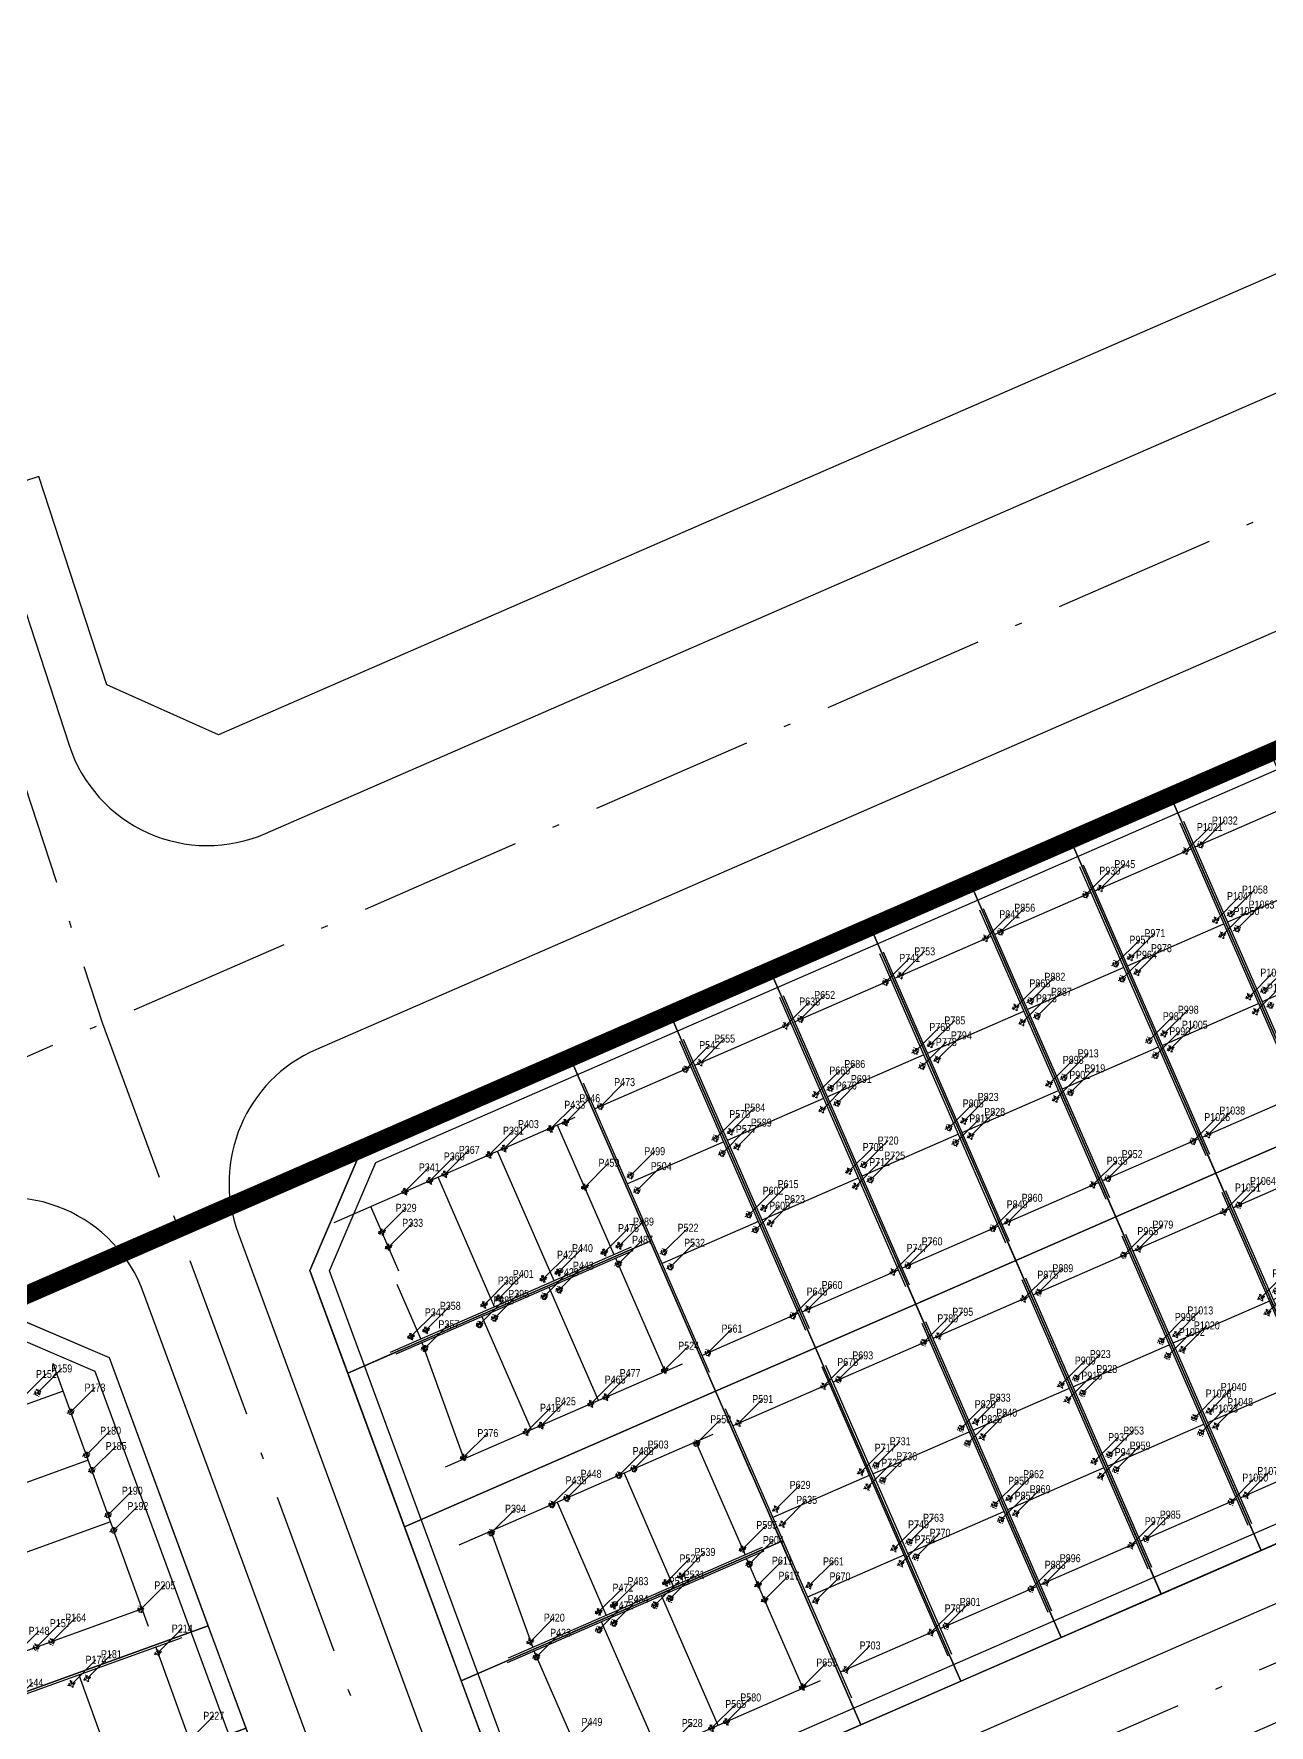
# Model space of a CAD drawing. Header units: millimetres. Extents: x 0 to 571985, y 0 to 2066666.
# Drawn here: x 568657.5 to 568725.4, y 2066431.4 to 2066524.4 of the extents above; entities that cross this region are included whole.
import ezdxf
from ezdxf.enums import TextEntityAlignment as Align
from ezdxf.xclip import XClip

# ---------------------------------------------------------------- set-up
doc = ezdxf.new("R2010")
doc.units = ezdxf.units.MM
for name, pattern in [('ACAD_ISO10W100', [18.5, 12, -3, 0.5, -3]), ('CENTER', [3, 1.5, -0.5, 0.5, -0.5]), ('CENTER2', [1.125, 0.75, -0.125, 0.125, -0.125]), ('HIDDEN', [0.75, 0.5, -0.25]), ('Xref Grid (A1)$0$CENTER2', [1.125, 0.75, -0.125, 0.125, -0.125])]:
    doc.linetypes.add(name, pattern=pattern)
for name, color, linetype in [('01.AXIS', 160, 'CENTER2'), ('13.BEAM', 8, 'Continuous'), ('CDC.01.AXIS', 160, 'CENTER2'), ('ChiaLo', 128, 'CENTER'), ('datOlienke', 42, 'Continuous'), ('LogDg', 7, 'Continuous'), ('LoLK', 6, 'Continuous'), ('RANHGIOI', 2, 'HIDDEN'), ('TimDg', 222, 'Continuous'), ('ViaHeS', 32, 'Continuous'), ('Xref Grid (A1)$0$01.AXIS', 160, 'Xref Grid (A1)$0$CENTER2')]:
    doc.layers.add(name, color=color, linetype=linetype)
for name, color, linetype, lineweight in [('A-KY HIEU', 34, 'Continuous', 20), ('A-NET THAY', 125, 'Continuous', 18), ('A-TUONG', 255, 'Continuous', 35), ('boDnv', 54, 'Continuous', 25), ('E- RANH GIOI', 1, 'CENTER', 13), ('kata_text', 254, 'Continuous', 30)]:
    doc.layers.add(name, color=color, linetype=linetype, lineweight=lineweight)
doc.styles.add('kata_dim', font='vnrms.shx', dxfattribs={"width": 0.66, "oblique": 7})
doc.styles.add('kata_text', font='arial.ttf', dxfattribs={"width": 0.8})
doc.styles.add('rms', font='romans.shx', dxfattribs={"width": 0.7, "bigfont": 'vns.shx'})
doc.linetypes.add('ADL', pattern='A,0.125,-0.15,["++",rms,S=0.5,R=0,X=0,Y=-0.2245],-1.35,1.125', length=2.75)
doc.dimstyles.new('kata_dim_iso', dxfattribs={"dimtxt": 2.5, "dimasz": 1.5, "dimexe": 1.5, "dimexo": 2.5, "dimtad": 1, "dimdec": 0, "dimzin": 0, "dimdsep": 46, "dimtxsty": 'kata_dim', "dimblk": 'kata_block_ArchTick', "dimcen": 0.09, "dimdle": 1.2, "dimclrd": 8, "dimclre": 8, "dimclrt": 3, "dimadec": 0, "dimazin": 0, "dimtfac": 1, "dimtdec": 0, "dimtix": 1, "dimtofl": 0, "dimtmove": 0, "dimatfit": 3, "dimfxl": 3.75, "dimfxlon": 1, "dimtolj": 1, "dimtzin": 0, "dimarcsym": 0})

# ---------------------------------------------------------------- blocks, each defined once
blk = doc.blocks.new('NEN')
at = {"layer": 'boDnv', "color": 10, "linetype": 'ADL', "ltscale": 0.25}
for points in [[(116.663, 150.753), (122.733, 148.551), (135.807, 122.411), (133.753, 116.749), (-8.129, 54.905), (-13.649, 57.26), (-23.763, 84.693), (-21.221, 90.652)], [(156.672, 80.693), (146.026, 101.979), (139.956, 104.181), (-3.204, 41.78), (-5.746, 35.822), (2.49, 13.482), (8.01, 11.127), (154.618, 75.032)]]:
    blk.add_lwpolyline(points, close=True, dxfattribs=at)
blk.add_lwpolyline([(-56.445, 75.304, -0.001833), (-68.512, 70.181), (-71.102, 64.281), (-45.209, -7.309), (-39.721, -9.671), (-12.936, 1.999), (-10.394, 7.957), (-36.646, 79.167), (-42.166, 81.522), (-54.75, 76.037, -0.001474)], format="xyb", close=True, dxfattribs=at)
at = {"layer": 'ChiaLo', "ltscale": 5}
for points in [[(130.171, 135.915), (-19.638, 70.615)], [(38.46, 74.122), (22.477, 110.79)], [(32.959, 71.724), (16.976, 108.392)], [(27.459, 69.327), (11.476, 105.995)], [(21.959, 66.929), (5.976, 103.597)], [(16.459, 64.532), (0.476, 101.2)], [(10.959, 62.134), (-5.024, 98.802)], [(5.458, 59.737), (-10.525, 96.405)], [(152.12, 92.029), (-2.661, 24.563)], [(-6.129, 86.321), (-22.757, 79.074)], [(-55.952, 76.605), (-25.954, -4.764)], [(1.063, 69.821), (-16.52, 62.156)], [(-30.423, 65.176), (-67.611, 51.725)]]:
    blk.add_lwpolyline(points, dxfattribs=at)
at = {"layer": 'datOlienke'}
for points in [[(116.629, 151.829), (123.449, 149.355), (136.893, 122.474), (134.546, 116.004), (-8.125, 53.816), (-14.438, 56.509), (-24.839, 84.72), (-21.985, 91.41)], [(157.758, 80.756), (146.742, 102.783), (139.922, 105.257), (-3.967, 42.538), (-6.821, 35.849), (1.701, 12.732), (8.014, 10.038), (155.411, 74.287)]]:
    blk.add_lwpolyline(points, close=True, dxfattribs=at)
blk.add_lwpolyline([(-56.839, 76.223, -0.001888), (-69.267, 70.948), (-72.179, 64.317), (-46.002, -8.056), (-39.718, -10.761), (-12.172, 1.241), (-9.318, 7.93), (-35.857, 79.917), (-42.17, 82.611), (-55.15, 76.953, -0.001474)], format="xyb", close=True, dxfattribs=at)
at = {"layer": 'LogDg'}
for points in [[(34.296, -348.766, -0.124666), (14.114, -339.771, 0.262937), (-5.331, -336.771, -0.009345), (-40.959, -349.473), (-145.868, -384.68, 0.405257), (-155.456, -403.235), (-146.557, -432.72), (-158.046, -436.187), (-166.572, -407.936, 0.423227), (-185.704, -398.049), (-272.077, -427.035, 0.40652), (-277.181, -436.964), (-262.947, -483.397), (-271.552, -486.035), (-285.593, -440.232, 0.421949), (-295.787, -434.992), (-422.26, -477.436, 0.346831), (-427.684, -485.726), (-426.662, -497.249, 0.109851), (-417.21, -527.045), (-422.398, -530.058, -0.109851), (-432.639, -497.779), (-433.194, -491.512, 0.484967), (-443.708, -484.634), (-484.199, -498.222, 0.36701), (-492.228, -511.51), (-484.402, -560.012), (-490.326, -560.967), (-497.433, -516.92, 0.457512), (-512.889, -507.388), (-525.337, -511.314, 0.375227), (-533.554, -524.795, 0.049445), (-523.248, -562.118), (-518.404, -576.577), (-525.515, -578.96), (-530.307, -564.659, -0.044276), (-540.221, -530.036, 0.448349), (-555.614, -520.863), (-568.853, -525.038), (-576.072, -502.149), (-552.391, -494.681, 0.333336), (-544.003, -482.976), (-545.865, -397.305, 0.120559), (-569.998, -307.198), (-621.979, -219.712, 0.334943), (-635.359, -214.239), (-686.931, -227.855), (-689.803, -216.977), (-647.957, -205.93, 0.498191), (-640.704, -188.198), (-654.378, -165.183, -0.144979), (-668.853, -108.061), (-659.845, 118.23, 0.428088), (-671.924, 130.707), (-689.222, 130.58), (-689.305, 141.83), (-670.344, 141.969, 0.400474), (-658.442, 153.492), (-657.828, 168.904), (-656.06, 189.374), (-648.588, 188.728), (-650.341, 168.432), (-650.889, 154.678, 0.425345), (-638.921, 142.201), (-621.613, 142.328, 0.402651), (-609.707, 153.94), (-609.387, 163.859, -0.019867), (-608.227, 179.942), (-606.8, 192.652), (-600.838, 191.983), (-602.264, 179.273, 0.019867), (-603.39, 163.665), (-603.676, 154.802, 0.425871), (-591.594, 142.415), (-548.362, 142.733), (-548.28, 131.483), (-592.887, 131.155, 0.401789), (-604.791, 119.578), (-607.754, 35.571, -0.005984), (-607.983, 30.718, 0.462462), (-599.177, 22.287), (-555.377, 26.801), (-554.762, 20.832), (-603.242, 15.836, 0.355613), (-610.381, 8.689), (-613.794, -24.838, 0.475348), (-605.015, -33.606), (-508.268, -23.636, 0.016072), (-476.806, -19.368, 0.37392), (-470.138, -11.259), (-470.705, 9.348), (-464.707, 9.513), (-464.235, -7.648, 0.461916), (-454.747, -15.288), (-421.581, -8.993, 0.020567), (-382.015, 0.216), (-299.764, 22.963, 0.415004), (-292.798, 35.293), (-296.969, 50.218), (-285.412, 53.448), (-281.218, 38.439, 0.413423), (-268.921, 31.492), (-169.968, 58.858, 0.427702), (-164.496, 69.052), (-169.623, 84.754), (-163.92, 86.616), (-158.479, 69.956, 0.400853), (-148.742, 64.729), (-123.897, 71.6, 0.437327), (-113.795, 91.173), (-114.462, 93.013), (-128.551, 136.154), (-105.736, 143.605), (-91.769, 100.833), (-90.91, 98.466, 0.429754), (-70.957, 89.772, 0.001079), (-63.934, 92.766, 0.001474), (-62.342, 93.454), (-47.534, 99.909, 0.386536), (-43.126, 109.726), (-48.301, 125.574), (-42.598, 127.436), (-38.076, 113.59, 0.442444), (-27.275, 108.739), (111.617, 169.28, 0.414214), (115.754, 179.811), (109.361, 194.478), (114.861, 196.875), (121.255, 182.208, 0.414214), (131.785, 178.071), (252.97, 230.894), (276.872, 241.312), (291.579, 249.057, 0.419837), (295.267, 261.365), (290.95, 269.196), (301.459, 274.99), (306.058, 266.648, 0.408717), (318.136, 263.031), (326.546, 267.464), (332.148, 256.836), (324.233, 252.656, 0.419466), (320.555, 240.352), (397.092, 101.523, 0.433643), (408.413, 98.649), (440.787, 119.386), (444.023, 114.334), (410.428, 92.813, 0.395048), (407.737, 82.215), (451.056, 3.639, -0.005576), (472.219, -35.781, 0.422017), (490.066, -41.118), (502.995, -33.918), (514.672, -54.886), (500.295, -62.892, 0.404193), (495.052, -80.181), (502.502, -94.711), (491.824, -100.186), (485.095, -87.061, 0.424556), (467.192, -81.64), (316.164, -165.913), (307.211, -171.115, 0.396001), (304.075, -181.611), (326.147, -225.742), (318.098, -229.768), (296.726, -187.038, 0.432664), (285.552, -183.699), (178.072, -246.148, 0.389772), (174.86, -256.488), (194.1, -297.126), (188.677, -299.693), (170.231, -260.733, 0.439085), (158.982, -257.239), (145.496, -265.075, -0.013452), (97.701, -291.151, 0.262926), (86.853, -307.563, -0.162068), (76.015, -333.842, 0.270323), (72.318, -353.653), (79.981, -375.074), (57.383, -383.157), (49.72, -361.737, 0.270325), (34.296, -348.766)], [(-68.344, 77.848, 0.398827), (-76.611, 58.929), (-51.692, -9.967, 0.433046), (-40.973, -14.58), (-10.717, -1.397, 0.39741), (-6.406, 8.704), (-33.979, 83.495, 0.431261), (-44.682, 88.062), (-45.111, 87.874, -0.003775), (-68.344, 77.848)]]:
    blk.add_lwpolyline(points, format="xyb", dxfattribs=at)
for points in [[(-6.653, 51.185), (136.874, 113.746, 0.429738), (140.832, 124.658), (126.05, 154.214, 0.398858), (115.699, 157.969), (-24.481, 96.867, 0.397369), (-28.79, 86.766), (-17.356, 55.751, 0.431261)], [(-1.168, 12.049), (-9.545, 35.211, -0.395588), (-5.218, 45.265), (140.335, 108.71, -0.398858), (150.687, 104.955), (161.697, 82.941, -0.429738), (157.739, 72.029), (9.552, 7.436, -0.433088)]]:
    blk.add_lwpolyline(points, format="xyb", close=True, dxfattribs=at)
at = {"layer": 'LoLK'}
for points in [[(27.977, 113.187), (22.477, 110.79), (30.468, 92.456), (35.968, 94.853)], [(22.477, 110.79), (16.976, 108.392), (24.968, 90.058), (30.468, 92.456)], [(16.976, 108.392), (11.476, 105.995), (19.468, 87.661), (24.968, 90.058)], [(11.476, 105.995), (5.976, 103.597), (13.968, 85.263), (19.468, 87.661)], [(5.976, 103.597), (0.476, 101.2), (8.467, 82.866), (13.968, 85.263)], [(0.476, 101.2), (-5.024, 98.802), (2.967, 80.468), (8.467, 82.866)], [(-5.024, 98.802), (-10.525, 96.405), (-6.129, 86.321), (-2.533, 78.071), (2.967, 80.468)], [(-10.525, 96.405), (-21.985, 91.41), (-24.839, 84.72), (-22.757, 79.074), (-6.129, 86.321)], [(30.468, 92.456), (24.968, 90.058), (32.959, 71.724), (38.46, 74.122)], [(24.968, 90.058), (19.468, 87.661), (27.459, 69.327), (32.959, 71.724)], [(19.468, 87.661), (13.968, 85.263), (21.959, 66.929), (27.459, 69.327)], [(-6.129, 86.321), (-22.757, 79.074), (-19.638, 70.615), (-2.533, 78.071)], [(13.968, 85.263), (8.467, 82.866), (16.459, 64.532), (21.959, 66.929)], [(8.467, 82.866), (2.967, 80.468), (10.959, 62.134), (16.459, 64.532)], [(-35.857, 79.917), (-42.17, 82.611), (-47.688, 80.206), (-40.767, 61.434), (-30.423, 65.176)], [(2.967, 80.468), (-2.533, 78.071), (1.063, 69.821), (5.458, 59.737), (10.959, 62.134)], [(-2.533, 78.071), (-19.638, 70.615), (-16.52, 62.156), (1.063, 69.821)], [(1.063, 69.821), (-16.52, 62.156), (-14.438, 56.509), (-8.125, 53.816), (5.458, 59.737)], [(-28.347, 59.546), (-30.423, 65.176), (-40.767, 61.434), (-49.231, 58.373), (-47.155, 52.744)]]:
    blk.add_lwpolyline(points, close=True, dxfattribs=at)
at = {"layer": 'RANHGIOI', "color": 1, "ltscale": 9, "const_width": 1}
blk.add_lwpolyline([(460, -51.299, 0.006594), (435.293, -5.051), (303.078, 234.769), (284.672, 225.077), (-55.993, 76.586), (-56.839, 76.223, -0.005137), (-90.743, 62.093), (-377.217, -17.133, -0.020567), (-418.225, -26.678), (-463.443, -35.259, -0.021218), (-506.422, -41.541), (-623.638, -53.62), (-626.464, -70.884, 0.128574), (-620.42, -135.36), (-615.505, -148.86, 0.039408), (-607.143, -167.188), (-594.172, -190.555), (-547.57, -259.493, -0.11987), (-522.704, -326.397), (-507.917, -451.947), (-504.475, -473.277), (-499.271, -471.636), (-50.48, -321.024, 0.050684), (130.425, -239.135), (301.319, -139.843)], format="xyb", close=True, dxfattribs=at)
at = {"layer": 'RANHGIOI', "color": 5, "ltscale": 20, "const_width": 3}
blk.add_lwpolyline([(77.126, -402.722), (-90.743, 62.093)], dxfattribs=at)
at = {"layer": 'TimDg', "linetype": 'ACAD_ISO10W100', "ltscale": 0.75}
blk.add_lwpolyline([(-618.456, -41.023), (-507.652, -29.604, 0.021218), (-465.681, -23.47), (-420.462, -14.888, 0.020567), (-380.415, -5.567), (-94.607, 73.475, 0.005041), (-61.569, 87.252, 0.001474), (-59.945, 87.954), (279.472, 235.9), (307.904, 250.872)], format="xyb", dxfattribs=at)
for points in [[(80.71, -412.741), (34.278, -282.941), (-103.138, 96.993), (-128.229, 173.827)], [(-50.184, 141.003), (-36.235, 98.288), (0, 0)], [(150.079, 116.23), (-16.139, 43.778)], [(170.944, 74.512), (-58.789, -25.625)]]:
    blk.add_lwpolyline(points, dxfattribs=at)
at = {"layer": 'ViaHeS', "elevation": 0}
blk.add_lwpolyline([(-483.362, -504.27), (-441.21, -490.124), (-436.029, -493.514), (-435.627, -498.044, 0.109851), (-424.993, -531.564), (-414.615, -525.539, -0.109851), (-423.674, -496.984), (-424.342, -489.445), (-420.001, -483.006), (-295.249, -441.14), (-289.043, -444.33), (-275.854, -487.354), (-258.645, -482.078), (-271.972, -438.601), (-268.698, -432.23), (-181.634, -403.012), (-172.975, -407.486), (-163.79, -437.92), (-140.813, -430.986), (-150.211, -399.847), (-145.597, -390.918), (-39.026, -355.153, 0.008545), (-6.235, -343.522, -0.249193), (12.375, -345.964, 0.09975), (30.772, -354.181, -0.256949), (45.215, -366.957), (51.733, -385.178), (85.63, -373.053), (79.112, -354.831, -0.256949), (82.174, -335.793, 0.136918), (92.607, -310.438, -0.249193), (103.308, -295.017, 0.012659), (148.511, -270.262), (162.157, -262.333), (168.62, -264.341), (185.966, -300.977), (196.811, -295.842), (179.033, -258.291), (181.216, -251.26), (287.384, -189.574), (293.944, -191.534), (314.073, -231.781), (330.172, -223.729), (309.538, -182.474), (311.625, -175.49), (319.134, -171.127), (408.277, -121.386), (412.274, -122.589), (434.351, -165.321), (442.347, -161.19), (420.137, -118.201), (421.38, -114.074), (470.335, -86.758), (479.641, -89.576), (486.485, -102.924), (507.841, -91.973), (500.499, -77.654), (503.421, -68.019), (517.591, -60.128), (500.076, -28.676), (486.971, -35.974), (477.625, -33.17, 0.0056), (456.311, 6.536), (412.324, 86.322), (414.12, 93.398), (444.832, 113.071), (439.977, 120.649), (409.766, 101.296), (403.142, 102.978), (327.714, 239.794), (330.524, 249.193), (334.945, 251.528), (323.749, 272.772), (318.926, 270.23), (309.354, 273.096), (306.713, 277.887), (285.696, 266.299), (288.11, 261.921), (285.295, 252.529), (274.271, 246.724), (129.387, 183.571), (122.806, 186.157), (117.612, 198.074), (106.611, 193.279), (111.806, 181.362), (109.22, 174.781), (26.33, 138.65), (-29.869, 114.154), (-36.004, 116.909), (-39.746, 128.368), (-51.153, 124.642), (-47.055, 112.092), (-50.086, 105.341), (-75.921, 94.08), (-84.511, 97.937), (-100.033, 145.467), (-134.254, 134.292), (-118.657, 86.529), (-123.231, 78.009), (-150.258, 70.535), (-156.629, 73.955), (-161.068, 87.547), (-172.475, 83.822), (-168.207, 70.753), (-171.474, 64.667), (-269.546, 37.545), (-275.711, 41.028), (-279.634, 55.063), (-302.748, 48.603), (-298.843, 34.63), (-302.316, 28.482), (-383.614, 5.999, -0.020567), (-422.7, -3.099), (-456.246, -9.465), (-461.296, -5.399), (-461.708, 9.595), (-473.703, 9.265), (-473.239, -7.637), (-478.028, -13.489, -0.015955), (-508.883, -17.667), (-606.147, -27.691), (-610.614, -23.229), (-607.49, 7.461), (-602.01, 12.947), (-554.455, 17.848), (-555.685, 29.785), (-600.448, 25.172), (-605.043, 29.645, 0.007073), (-604.756, 35.466), (-601.912, 116.095), (-594.665, 123.142), (-548.221, 123.483), (-548.421, 150.733), (-593.42, 150.402), (-600.493, 157.35, -0.027886), (-599.283, 178.939), (-597.857, 191.648), (-609.782, 192.987), (-611.208, 180.277, 0.019867), (-612.385, 163.955), (-612.597, 157.389), (-619.823, 150.342), (-639.316, 150.198), (-646.998, 158.133), (-646.598, 168.196), (-644.852, 188.405), (-659.796, 189.697), (-661.572, 169.14), (-662.014, 158.023), (-670.332, 149.97), (-689.364, 149.83), (-689.163, 122.58), (-671.417, 122.71), (-663.736, 114.776), (-672.6, -107.912, 0.144979), (-657.602, -167.099), (-644.687, -188.836), (-648.335, -197.756), (-691.845, -209.242), (-684.889, -235.59), (-633.86, -222.118), (-622.039, -226.953), (-573.255, -309.058, -0.120474), (-549.614, -397.387), (-547.842, -478.902), (-555.298, -489.306), (-577.876, -496.427), (-567.048, -530.76), (-552.743, -526.248), (-543.713, -531.719, 0.042979), (-533.836, -565.928), (-529.071, -580.151), (-514.848, -575.386), (-519.719, -560.846, -0.045576), (-529.315, -527.166), (-523.005, -516.87), (-508.247, -512.215), (-500.456, -517.02), (-493.287, -561.445), (-481.44, -559.534), (-488.883, -513.408), (-483.362, -504.27)], format="xyb", dxfattribs=at)
at = {"layer": 'ViaHeS'}
for points in [[(116.629, 151.829), (123.449, 149.355), (136.893, 122.474), (134.546, 116.004), (-8.125, 53.816), (-14.438, 56.509), (-24.839, 84.72), (-21.985, 91.41)], [(157.758, 80.756), (146.742, 102.783), (139.922, 105.257), (-3.967, 42.538), (-6.821, 35.849), (1.701, 12.732), (8.014, 10.038), (155.411, 74.287)]]:
    blk.add_lwpolyline(points, close=True, dxfattribs=at)
blk.add_lwpolyline([(-56.839, 76.223, -0.001888), (-69.267, 70.948), (-72.179, 64.317), (-46.002, -8.056), (-39.718, -10.761), (-12.172, 1.241), (-9.318, 7.93), (-35.857, 79.917), (-42.17, 82.611), (-55.15, 76.953, -0.001474)], format="xyb", close=True, dxfattribs=at)
blk = doc.blocks.new('NEN IO1')
at = {"layer": 'datOlienke'}
blk.add_lwpolyline([(-82.941, 18.475, -0.001888), (-82.207, 4.994), (-76.962, 0), (0, 0), (4.681, 4.99), (2.763, 34.975), (-2.556, 39.934), (-79.278, 39.462), (-83.958, 34.441), (-83.053, 20.312, -0.001474)], format="xyb", close=True, dxfattribs=at)
at = {"layer": 'LoLK'}
for points in [[(-79.278, 39.462), (-83.958, 34.441), (-83.574, 28.435), (-63.567, 28.559), (-63.567, 39.559)], [(-57.567, 39.596), (-63.567, 39.559), (-63.567, 28.559), (-63.567, 19.558), (-57.567, 19.595)], [(-51.567, 39.633), (-57.567, 39.596), (-57.567, 19.595), (-51.567, 19.632)], [(-45.567, 39.67), (-51.567, 39.633), (-51.567, 19.632), (-45.567, 19.669)], [(-39.567, 39.707), (-45.567, 39.67), (-45.567, 19.669), (-39.567, 19.706)], [(-33.567, 39.744), (-39.567, 39.707), (-39.567, 19.706), (-33.567, 19.743)], [(-27.567, 39.78), (-33.567, 39.744), (-33.567, 19.743), (-27.567, 19.78)], [(-21.567, 39.817), (-27.567, 39.78), (-27.567, 19.78), (-21.567, 19.817)], [(-15.567, 39.854), (-21.567, 39.817), (-21.567, 19.817), (-15.567, 19.854)], [(-2.556, 39.934), (-15.567, 39.854), (-15.567, 28.854), (3.155, 28.854), (2.763, 34.975)], [(-15.567, 28.854), (-15.567, 19.854), (3.73, 19.854), (3.155, 28.854)], [(-63.567, 19.558), (-63.567, 10.558), (-63.567, 0.012), (-57.567, 0.012), (-57.567, 19.595)], [(-57.567, 19.595), (-57.567, 0.012), (-51.567, 0.012), (-51.567, 19.632)], [(-51.567, 19.632), (-51.567, 0.012), (-45.567, 0.012), (-45.567, 19.669)], [(-45.567, 19.669), (-45.567, 0.012), (-39.567, 0.012), (-39.567, 19.706)], [(-39.567, 19.706), (-39.567, -0.012), (-33.567, -0.012), (-33.567, 19.743)], [(-33.567, 19.743), (-33.567, -0.012), (-27.567, -0.012), (-27.567, 19.78)], [(-27.567, 19.78), (-27.567, -0.012), (-21.567, -0.012), (-21.567, 19.817)], [(-21.567, 19.817), (-21.567, -0.012), (-15.567, -0.012), (-15.567, 19.854)], [(-15.567, 19.854), (-15.567, 10.854), (4.306, 10.854), (3.73, 19.854)], [(-15.567, 10.854), (-15.567, 0), (0, 0), (4.681, 4.99), (4.306, 10.854)]]:
    blk.add_lwpolyline(points, close=True, dxfattribs=at)
for points in [[(-83.574, 28.435), (-83.053, 20.312, -0.000701), (-82.998, 19.439), (-63.567, 19.558), (-63.567, 28.559)], [(-82.998, 19.439, -0.000774), (-82.941, 18.475, -0.001125), (-82.491, 10.442), (-63.567, 10.558), (-63.567, 19.558)], [(-82.491, 10.442, -0.000763), (-82.207, 4.994), (-76.962, 0), (-63.567, 0), (-63.567, 10.558)]]:
    blk.add_lwpolyline(points, format="xyb", close=True, dxfattribs=at)
blk = doc.blocks.new('A$C758D662A')
at = {"linetype": 'HIDDEN', "ltscale": 500}
for radius in [300, 200]:
    blk.add_circle((0, 0), radius, dxfattribs=at)
at = {"layer": 'CDC.01.AXIS', "ltscale": 200}
for p, q in [((437, 0), (-437, 0)), ((0, 437), (0, -437))]:
    blk.add_line(p, q, dxfattribs=at)
blk = doc.blocks.new('A7 - 2')
at = {"layer": '01.AXIS', "ltscale": 500}
for p, q in [((0.11, -1.086), (0.11, -16.466)), ((7.89, -1.086), (7.89, -16.466)), ((7.95, -2.11), (0.11, -2.11)), ((7.89, -7.21), (0.11, -7.21)), ((7.89, -10.81), (0.11, -10.81)), ((7.89, -14.85), (0.11, -14.85))]:
    blk.add_line(p, q, dxfattribs=at)
at = {"layer": '13.BEAM', "ltscale": 500}
blk.add_line((0.558, -15.011), (0.557, -15.011), dxfattribs=at)
at = {"yscale": 0.0005, "zscale": 0.0005}
for p, xscale in [((0.45, -2.11), 0.0005), ((7.8, -2.11), -0.0005), ((7.89, -6.71), -0.0005), ((7.89, -7.61), -0.0005), ((0.45, -10.22), 0.0005), ((7.89, -10.22), -0.0005), ((0.45, -11.12), 0.0005), ((7.89, -11.12), -0.0005), ((7.89, -13.64), -0.0005), ((0.45, -14.873), 0.0005)]:
    blk.add_blockref('A$C758D662A', p, dxfattribs=dict(at, xscale=xscale))
for p, xscale, rotation in [((1.69, -2.11), -0.0005, 90), ((2.59, -2.11), -0.0005, 90), ((0.45, -6.86), 0.0005, 90.00000000000001), ((0.45, -7.76), 0.0005, 90.00000000000001), ((5.63, -15.25), -0.0005, 90), ((6.53, -15.25), -0.0005, 90)]:
    blk.add_blockref('A$C758D662A', p, dxfattribs=dict(at, xscale=xscale, rotation=rotation))
blk = doc.blocks.new('pile Plan')
at = {"xscale": 0.5, "yscale": 0.5, "zscale": 0.5}
for p in [(340, 14779), (5440.000004, 14779), (340, 9630), (5440.000004, 9630), (340, 8730), (5440.000004, 8730), (340, 5040), (5440.000004, 5040), (340, 4140), (5440.000004, 4140), (340, -1), (5440.000004, -1)]:
    blk.add_blockref('A$C758D662A', p, dxfattribs=at)
blk = doc.blocks.new('a1 sao - 2')
at = {"layer": 'Xref Grid (A1)$0$01.AXIS', "ltscale": 500}
for p, q in [((0.11, -1.086), (0.11, -18.434)), ((5.89, -1.086), (5.89, -18.434)), ((0.11, -2.11), (5.89, -2.11)), ((0.11, -7.62), (5.89, -7.62)), ((0.11, -12.39), (5.89, -12.39)), ((0.11, -16.89), (5.89, -16.89))]:
    blk.add_line(p, q, dxfattribs=at)
at = {"xscale": 0.001, "yscale": 0.001, "zscale": 0.001}
blk.add_blockref('pile Plan', (0.11, -16.89), dxfattribs=at)
blk = doc.blocks.new('NEN M01')
at = {"layer": 'datOlienke'}
blk.add_lwpolyline([(4.737, 4.993), (3.439, 29.587), (-1.824, 34.58), (-158.789, 34.58), (-164.078, 29.588), (-165.502, 4.992), (-160.791, 0), (0, 0)], close=True, dxfattribs=at)
blk = doc.blocks.new('NEN H01')
at = {"layer": 'datOlienke'}
blk.add_lwpolyline([(-2.11, 40), (3.153, 35.007), (4.737, 4.993), (0, 0), (-155.636, 0), (-160.347, 4.992), (-158.608, 35.008), (-153.319, 40)], close=True, dxfattribs=at)
at = {"layer": 'LoLK'}
for points in [[(-140.818, 40), (-153.319, 40), (-158.608, 35.008), (-158.956, 29), (-140.818, 29)], [(-134.818, 40), (-140.818, 40), (-140.818, 29), (-140.818, 20), (-134.818, 20)], [(-128.818, 40), (-134.818, 40), (-134.818, 20), (-128.818, 20)], [(-122.818, 40), (-128.818, 40), (-128.818, 20), (-122.818, 20)], [(-116.818, 40), (-122.818, 40), (-122.818, 20), (-116.818, 20)], [(-110.818, 40), (-116.818, 40), (-116.818, 20), (-110.818, 20)], [(-104.818, 40), (-110.818, 40), (-110.818, 20), (-104.818, 20)], [(-98.818, 40), (-104.818, 40), (-104.818, 20), (-98.818, 20)], [(-140.818, 29), (-158.956, 29), (-159.478, 20), (-140.818, 20)], [(-140.818, 20), (-159.478, 20), (-159.999, 11), (-140.818, 11)], [(-134.818, 20), (-140.818, 20), (-140.818, 11), (-140.818, 0), (-134.818, 0)], [(-128.818, 20), (-134.818, 20), (-134.818, 0), (-128.818, 0)], [(-122.818, 20), (-128.818, 20), (-128.818, 0), (-122.818, 0)], [(-116.818, 20), (-122.818, 20), (-122.818, 0), (-116.818, 0)], [(-110.818, 20), (-116.818, 20), (-116.818, 0), (-110.818, 0)], [(-104.818, 20), (-110.818, 20), (-110.818, 0), (-104.818, 0)], [(-140.818, 11), (-159.999, 11), (-160.347, 4.992), (-155.636, 0), (-140.818, 0)]]:
    blk.add_lwpolyline(points, close=True, dxfattribs=at)
blk = doc.blocks.new('T2 CUM A7')
at = {"layer": '01.AXIS', "ltscale": 500}
for p, q in [((0.11, 0.914), (0.11, -14.466)), ((7.89, 0.914), (7.89, -14.466)), ((8.11, 0.914, 0), (8.11, -14.322, 0)), ((14.89, 0.914, 0), (14.89, -14.322, 0)), ((19.11, 0.914, 0), (19.11, -13.297, 0)), ((25.89, 0.914, 0), (25.89, -13.297, 0)), ((26.11, 0.914, 0), (26.11, -13.543, 0)), ((33.89, 0.914, 0), (33.89, -13.543, 0)), ((0.05, -0.11), (7.89, -0.11)), ((14.94, -0.11, 0), (8.11, -0.11, 0)), ((19.05, -0.11, 0), (25.89, -0.11, 0)), ((26.11, -0.11, 0), (33.89, -0.11, 0)), ((26.11, -3.71, 0), (33.89, -3.71, 0)), ((14.89, -4.41, 0), (8.11, -4.41, 0)), ((19.11, -4.11, 0), (25.89, -4.11, 0)), ((0.11, -5.21), (7.89, -5.21)), ((26.11, -7.28, 0), (33.89, -7.28, 0)), ((19.11, -8.13, 0), (25.89, -8.13, 0)), ((0.11, -8.81), (7.89, -8.81)), ((14.89, -8.43, 0), (8.11, -8.43, 0)), ((26.11, -11.7, 0), (29.38, -11.7, 0)), ((30.014, -11.32, 0), (33.89, -11.32, 0)), ((0.11, -12.85), (7.89, -12.85))]:
    blk.add_line(p, q, dxfattribs=at)
at = {"layer": '01.AXIS', "ltscale": 500, "elevation": 0}
for points in [[(19.11, -12.153), (25.89, -11.724)], [(14.89, -12.41), (8.11, -12.84)]]:
    blk.add_lwpolyline(points, dxfattribs=at)
at = {"layer": '13.BEAM', "ltscale": 500}
blk.add_line((7.442, -13.011), (7.443, -13.011), dxfattribs=at)
at = {"yscale": 0.0005, "zscale": 0.0005}
for p, xscale in [((0.2, -0.11), 0.0005), ((7.55, -0.11), -0.0005), ((8.45, -0.11, 0), 0.0005), ((14.79, -0.11, 0), -0.0005), ((19.2, -0.11, 0), 0.0005), ((25.55, -0.11, 0), -0.0005), ((26.45, 0.34), 0.0005), ((30.17, -0.11, 0), 0.0005), ((33.85, 0.34), 0.0005), ((26.45, -0.56), 0.0005), ((33.85, -0.56), 0.0005), ((8.45, -3.82, 0), 0.0005), ((14.89, -3.82, 0), -0.0005), ((19.11, -3.66, 0), 0.0005), ((25.55, -3.66, 0), -0.0005), ((26.45, -3.32), 0.0005), ((33.89, -3.32), 0.0005), ((0.11, -4.71), 0.0005), ((8.45, -4.72, 0), 0.0005), ((14.89, -4.72, 0), -0.0005), ((19.11, -4.56, 0), 0.0005), ((25.55, -4.56, 0), -0.0005), ((26.45, -4.22), 0.0005), ((33.89, -4.22), 0.0005), ((0.11, -5.61), 0.0005), ((19.11, -7.54, 0), 0.0005), ((25.55, -7.54, 0), -0.0005), ((26.45, -6.87), 0.0005), ((33.89, -6.87, 0), 0.0005), ((0.11, -8.22), 0.0005), ((7.55, -8.22), -0.0005), ((8.45, -7.84, 0), 0.0005), ((14.89, -7.845, 0), -0.0005), ((19.11, -8.44, 0), 0.0005), ((25.55, -8.44, 0), -0.0005), ((26.45, -7.77), 0.0005), ((33.89, -7.77, 0), 0.0005), ((0.11, -9.12), 0.0005), ((7.55, -9.12), -0.0005), ((8.45, -8.74, 0), 0.0005), ((14.89, -8.745, 0), -0.0005), ((33.89, -9.267), 0.0005), ((26.45, -11.25, 0), 0.0005), ((31.457, -11.32, 0), 0.0005), ((32.357, -11.32, 0), 0.0005), ((0.11, -11.64), 0.0005), ((19.21, -12.15, 0), 0.0005), ((25.55, -11.725, 0), -0.0005), ((26.45, -12.15, 0), 0.0005), ((7.55, -12.873), -0.0005), ((8.45, -12.856, 0), 0.0005), ((14.793, -12.42, 0), -0.0005)]:
    blk.add_blockref('A$C758D662A', p, dxfattribs=dict(at, xscale=xscale))
at = {"yscale": 0.0005, "zscale": 0.0005, "rotation": 270}
for p, xscale in [((5.41, -0.11), 0.0005), ((6.31, -0.11), 0.0005), ((7.55, -4.86), -0.0005), ((7.55, -5.76), -0.0005), ((1.47, -13.25), 0.0005), ((2.37, -13.25), 0.0005)]:
    blk.add_blockref('A$C758D662A', p, dxfattribs=dict(at, xscale=xscale))
blk = doc.blocks.new('A1 - 2')
at = {"layer": 'Xref Grid (A1)$0$01.AXIS', "ltscale": 500}
for p, q in [((0.11, -1.086), (0.11, -18.434)), ((5.89, -1.086), (5.89, -18.434)), ((0.11, -2.11), (5.89, -2.11)), ((0.11, -7.62), (5.89, -7.62)), ((0.11, -12.39), (5.89, -12.39)), ((0.11, -16.89), (5.89, -16.89))]:
    blk.add_line(p, q, dxfattribs=at)
at = {"xscale": 0.001, "yscale": 0.001, "zscale": 0.001}
blk.add_blockref('pile Plan', (0.11, -16.89), dxfattribs=at)
blk = doc.blocks.new('A5 - 2')
at = {"layer": 'Xref Grid (A1)$0$01.AXIS', "ltscale": 500}
for p, q in [((0.11, -1.086), (0.11, -18.434)), ((5.89, -1.086), (5.89, -18.434)), ((0.11, -2.11), (5.89, -2.11)), ((0.11, -7.62), (5.89, -7.62)), ((0.11, -12.39), (5.89, -12.39)), ((0.11, -16.89), (5.89, -16.89))]:
    blk.add_line(p, q, dxfattribs=at)
at = {"xscale": 0.001, "yscale": 0.001, "zscale": 0.001}
blk.add_blockref('pile Plan', (0.11, -16.89), dxfattribs=at)
blk = doc.blocks.new('a5 sao - 2')
at = {"layer": 'Xref Grid (A1)$0$01.AXIS', "ltscale": 500}
for p, q in [((-5.89, -1.086), (-5.89, -18.434)), ((-0.11, -1.086), (-0.11, -18.434)), ((-5.89, -2.11), (-0.11, -2.11)), ((-5.89, -7.62), (-0.11, -7.62)), ((-5.89, -12.39), (-0.11, -12.39)), ((-5.89, -16.89), (-0.11, -16.89))]:
    blk.add_line(p, q, dxfattribs=at)
at = {"xscale": 0.001, "yscale": 0.001, "zscale": 0.001}
blk.add_blockref('pile Plan', (-5.89, -16.89), dxfattribs=at)
blk = doc.blocks.new('A$C33BC4D2A')
at = {"layer": 'A-KY HIEU', "color": 0, "const_width": 1.022}
blk.add_lwpolyline([(14.345, -292.097), (14.345, -4.903), (414.985, -4.903), (414.985, -292.097)], close=True, dxfattribs=at)
at = {"layer": 'Defpoints', "color": 125}
blk.add_lwpolyline([(0, -297), (420, -297), (420, 0), (0, 0)], close=True, dxfattribs=at)
blk = doc.blocks.new('kata_block_ArchTick')
at = {"color": 8}
blk.add_line((1, 0), (-1, 0), dxfattribs=at)
at = {"color": 8, "const_width": 0.15}
blk.add_lwpolyline([(-0.5, -0.5), (0.5, 0.5)], dxfattribs=at)
blk = doc.blocks.new('*U101')
at = {"color": 0, "ltscale": 0.8, "style": 'kata_text', "width": 0.8}
blk.add_attdef('TEN', text='', height=2.2, dxfattribs=at).set_placement((6.67, 6.67), align=Align.MIDDLE_CENTER)
at = {"color": 0, "ltscale": 0.8, "style": 'kata_text', "width": 0.8, "flags": 1}
blk.add_attdef('CHU_THICH', text='', height=2.2, dxfattribs=at).set_placement((0, 0), align=Align.MIDDLE_CENTER)
at = {"layer": 'Defpoints'}
blk.add_leader([(0, 0), (6.67, 6.67)], dimstyle='kata_dim_iso', override={"dimasz": 0.6, "dimgap": 0.625, "dimtad": 0}, dxfattribs=at)
blk = doc.blocks.new('A$C3EA269C7')
at = {"layer": 'kata_text', "xscale": 0.2, "yscale": 0.2, "zscale": 0.2}
for p, values in [((93.424, 42.423, 0.002), {'TEN': 'P1032'}), ((92.599, 42.064, 0.002), {'TEN': 'P1021'}), ((87.099, 39.666, 0.002), {'TEN': 'P930'}), ((87.924, 40.026, 0.002), {'TEN': 'P945'}), ((95.078, 38.627, 0.002), {'TEN': 'P1058'}), ((82.423, 37.629, 0.002), {'TEN': 'P856'}), ((94.254, 38.268, 0.002), {'TEN': 'P1047'}), ((95.438, 37.802, 0.002), {'TEN': 'P1063'}), ((81.598, 37.269, 0.002), {'TEN': 'P841'}), ((94.613, 37.443, 0.002), {'TEN': 'P1050'}), ((88.753, 35.87, 0.002), {'TEN': 'P957'}), ((89.578, 36.23, 0.002), {'TEN': 'P971'}), ((76.098, 34.871, 0.002), {'TEN': 'P741'}), ((76.923, 35.231, 0.002), {'TEN': 'P753'}), ((89.113, 35.045, 0.002), {'TEN': 'P964'}), ((89.938, 35.405, 0.002), {'TEN': 'P978'}), ((84.078, 33.832, 0.002), {'TEN': 'P882'}), ((96.088, 34.06, 0.002), {'TEN': 'P1075'}), ((96.912, 34.42, 0.002), {'TEN': 'P1086'}), ((83.253, 33.473, 0.002), {'TEN': 'P868'}), ((84.438, 33.007, 0.002), {'TEN': 'P887'}), ((96.447, 33.235, 0.002), {'TEN': 'P1079'}), ((70.598, 32.474, 0.002), {'TEN': 'P638'}), ((71.423, 32.834, 0.002), {'TEN': 'P652'}), ((83.613, 32.648, 0.002), {'TEN': 'P873'}), ((91.412, 32.022, 0.002), {'TEN': 'P998'}), ((77.753, 31.075, 0.002), {'TEN': 'P768'}), ((78.578, 31.435, 0.002), {'TEN': 'P785'}), ((90.587, 31.663, 0.002), {'TEN': 'P987'}), ((91.772, 31.197, 0.002), {'TEN': 'P1005'}), ((65.098, 30.077, 0.002), {'TEN': 'P542'}), ((65.923, 30.436, 0.002), {'TEN': 'P555'}), ((78.112, 30.25, 0.002), {'TEN': 'P778'}), ((78.937, 30.61, 0.002), {'TEN': 'P794'}), ((90.947, 30.838, 0.002), {'TEN': 'P990'}), ((85.087, 29.265, 0.002), {'TEN': 'P898'}), ((85.912, 29.625, 0.002), {'TEN': 'P913'}), ((72.253, 28.678, 0.002), {'TEN': 'P669'}), ((73.078, 29.038, 0.002), {'TEN': 'P686'}), ((73.437, 28.213, 0.002), {'TEN': 'P691'}), ((85.447, 28.44, 0.002), {'TEN': 'P902'}), ((86.272, 28.8, 0.002), {'TEN': 'P919'}), ((60.423, 28.039, 0.002), {'TEN': 'P473'}), ((72.612, 27.853, 0.002), {'TEN': 'P676'}), ((57.68, 26.798, 0.002), {'TEN': 'P433'}), ((58.505, 27.158, 0.002), {'TEN': 'P446'}), ((67.577, 26.64, 0.002), {'TEN': 'P584'}), ((79.587, 26.868, 0.002), {'TEN': 'P805'}), ((80.412, 27.227, 0.002), {'TEN': 'P823'}), ((80.772, 26.402, 0.002), {'TEN': 'P828'}), ((93.83, 26.477, 0.002), {'TEN': 'P1038'}), ((55.134, 25.732, 0.002), {'TEN': 'P403'}), ((66.752, 26.28, 0.002), {'TEN': 'P570'}), ((67.112, 25.455, 0.002), {'TEN': 'P577'}), ((67.937, 25.815, 0.002), {'TEN': 'P589'}), ((79.947, 26.043, 0.002), {'TEN': 'P815'}), ((93.004, 26.118, 0.002), {'TEN': 'P1026'}), ((54.309, 25.373, 0.002), {'TEN': 'P391'}), ((74.912, 24.83, 0.002), {'TEN': 'P720'}), ((51.055, 23.954, 0.002), {'TEN': 'P360'}), ((51.88, 24.314, 0.002), {'TEN': 'P367'}), ((59.563, 23.605, 0.002), {'TEN': 'P459'}), ((62.077, 24.243, 0.002), {'TEN': 'P499'}), ((74.087, 24.47, 0.002), {'TEN': 'P708'}), ((74.446, 23.645, 0.002), {'TEN': 'P712'}), ((75.271, 24.005, 0.002), {'TEN': 'P725'}), ((87.504, 23.72, 0.002), {'TEN': 'P935'}), ((88.329, 24.08, 0.002), {'TEN': 'P952'}), ((49.682, 23.356, 0.002), {'TEN': 'P341'}), ((62.437, 23.418, 0.002), {'TEN': 'P504'}), ((68.586, 22.073, 0.002), {'TEN': 'P602'}), ((69.412, 22.432, 0.002), {'TEN': 'P615'}), ((94.691, 22.247, 0.002), {'TEN': 'P1051'}), ((95.516, 22.607, 0.002), {'TEN': 'P1064'}), ((48.413, 21.13, 0.002), {'TEN': 'P329'}), ((68.946, 21.248, 0.002), {'TEN': 'P609'}), ((69.771, 21.607, 0.002), {'TEN': 'P623'}), ((82.004, 21.323, 0.002), {'TEN': 'P849'}), ((82.829, 21.682, 0.002), {'TEN': 'P860'}), ((48.772, 20.305, 0.002), {'TEN': 'P333'}), ((60.637, 20.015, 0.002), {'TEN': 'P476'}), ((61.462, 20.374, 0.002), {'TEN': 'P489'}), ((63.911, 20.035, 0.002), {'TEN': 'P522'}), ((89.191, 19.85, 0.002), {'TEN': 'P965'}), ((90.016, 20.209, 0.002), {'TEN': 'P979'}), ((58.107, 18.912, 0.002), {'TEN': 'P440'}), ((61.409, 19.37, 0.002), {'TEN': 'P487'}), ((64.271, 19.21, 0.002), {'TEN': 'P532'}), ((76.504, 18.925, 0.002), {'TEN': 'P747'}), ((77.329, 19.285, 0.002), {'TEN': 'P760'}), ((57.282, 18.552, 0.002), {'TEN': 'P427'}), ((54.027, 17.134, 0.002), {'TEN': 'P388'}), ((54.852, 17.494, 0.002), {'TEN': 'P401'}), ((57.329, 17.591, 0.002), {'TEN': 'P429'}), ((58.154, 17.951, 0.002), {'TEN': 'P443'}), ((83.691, 17.452, 0.002), {'TEN': 'P875'}), ((84.516, 17.812, 0.002), {'TEN': 'P889'}), ((96.749, 17.527, 0.002), {'TEN': 'P1084'}), ((54.598, 16.401, 0.002), {'TEN': 'P395'}), ((71.004, 16.528, 0.002), {'TEN': 'P645'}), ((71.829, 16.887, 0.002), {'TEN': 'P660'}), ((97.108, 16.702, 0.002), {'TEN': 'P1091'}), ((50.012, 15.384, 0.002), {'TEN': 'P347'}), ((50.837, 15.743, 0.002), {'TEN': 'P358'}), ((53.773, 16.041, 0.002), {'TEN': 'P385'}), ((79.016, 15.414, 0.002), {'TEN': 'P795'}), ((92.074, 15.489, 0.002), {'TEN': 'P1013'}), ((50.761, 14.729, 0.002), {'TEN': 'P357'}), ((66.328, 14.49, 0.002), {'TEN': 'P561'}), ((78.191, 15.055, 0.002), {'TEN': 'P780'}), ((91.249, 15.13, 0.002), {'TEN': 'P996'}), ((91.608, 14.305, 0.002), {'TEN': 'P1002'}), ((92.433, 14.664, 0.002), {'TEN': 'P1020'}), ((63.946, 13.549, 0.002), {'TEN': 'P524'}), ((72.691, 12.657, 0.002), {'TEN': 'P678'}), ((73.516, 13.017, 0.002), {'TEN': 'P693'}), ((85.748, 12.732, 0.002), {'TEN': 'P909'}), ((86.573, 13.092, 0.002), {'TEN': 'P923'}), ((28.632, 11.994, 0.002), {'TEN': 'P152'}), ((29.479, 12.3, 0.002), {'TEN': 'P159'}), ((59.903, 11.688, 0.002), {'TEN': 'P465'}), ((60.728, 12.048, 0.002), {'TEN': 'P477'}), ((86.108, 11.907, 0.002), {'TEN': 'P916'}), ((86.933, 12.267, 0.002), {'TEN': 'P928'}), ((31.306, 11.249, 0.002), {'TEN': 'P173'}), ((68.015, 10.62, 0.002), {'TEN': 'P591'}), ((81.073, 10.694, 0.002), {'TEN': 'P833'}), ((93.083, 10.922, 0.002), {'TEN': 'P1028'}), ((93.908, 11.282, 0.002), {'TEN': 'P1040'}), ((56.346, 10.138, 0.002), {'TEN': 'P416'}), ((57.171, 10.497, 0.002), {'TEN': 'P425'}), ((80.248, 10.335, 0.002), {'TEN': 'P820'}), ((81.433, 9.869, 0.002), {'TEN': 'P840'}), ((93.442, 10.097, 0.002), {'TEN': 'P1033'}), ((94.267, 10.457, 0.002), {'TEN': 'P1048'}), ((32.163, 8.879, 0.002), {'TEN': 'P180'}), ((52.905, 8.747, 0.002), {'TEN': 'P376'}), ((65.708, 9.506, 0.002), {'TEN': 'P550'}), ((80.608, 9.51, 0.002), {'TEN': 'P826'}), ((88.407, 8.884, 0.002), {'TEN': 'P953'}), ((32.469, 8.033, 0.002), {'TEN': 'P185'}), ((61.442, 7.756, 0.002), {'TEN': 'P488'}), ((62.267, 8.115, 0.002), {'TEN': 'P503'}), ((74.748, 7.937, 0.002), {'TEN': 'P717'}), ((75.573, 8.297, 0.002), {'TEN': 'P731'}), ((87.582, 8.525, 0.002), {'TEN': 'P937'}), ((88.767, 8.059, 0.002), {'TEN': 'P959'}), ((75.108, 7.112, 0.002), {'TEN': 'P723'}), ((75.933, 7.472, 0.002), {'TEN': 'P736'}), ((87.942, 7.7, 0.002), {'TEN': 'P947'}), ((57.753, 6.147, 0.002), {'TEN': 'P435'}), ((58.578, 6.507, 0.002), {'TEN': 'P448'}), ((70.073, 5.899, 0.002), {'TEN': 'P629'}), ((82.082, 6.127, 0.002), {'TEN': 'P850'}), ((82.907, 6.487, 0.002), {'TEN': 'P862'}), ((95.097, 6.301, 0.002), {'TEN': 'P1060'}), ((95.922, 6.661, 0.002), {'TEN': 'P1073'}), ((33.357, 5.578, 0.002), {'TEN': 'P190'}), ((70.432, 5.074, 0.002), {'TEN': 'P635'}), ((82.442, 5.302, 0.002), {'TEN': 'P857'}), ((83.267, 5.662, 0.002), {'TEN': 'P869'}), ((33.663, 4.732, 0.002), {'TEN': 'P192'}), ((54.423, 4.59, 0.002), {'TEN': 'P394'}), ((77.407, 4.089, 0.002), {'TEN': 'P763'}), ((90.422, 4.263, 0.002), {'TEN': 'P985'}), ((68.241, 3.694, 0.002), {'TEN': 'P595'}), ((76.582, 3.73, 0.002), {'TEN': 'P749'}), ((77.767, 3.264, 0.002), {'TEN': 'P770'}), ((89.597, 3.903, 0.002), {'TEN': 'P973'}), ((64.841, 2.212, 0.002), {'TEN': 'P539'}), ((68.601, 2.869, 0.002), {'TEN': 'P604'}), ((76.942, 2.905, 0.002), {'TEN': 'P754'}), ((64.016, 1.852, 0.002), {'TEN': 'P526'}), ((69.097, 1.732, 0.002), {'TEN': 'P611'}), ((71.907, 1.692, 0.002), {'TEN': 'P661'}), ((84.096, 1.506, 0.002), {'TEN': 'P883'}), ((84.922, 1.866, 0.002), {'TEN': 'P896'}), ((35.143, 0.376, 0.002), {'TEN': 'P205'}), ((61.155, 0.605, 0.002), {'TEN': 'P483'}), ((63.422, 0.612, 0.002), {'TEN': 'P515'}), ((64.247, 0.971, 0.002), {'TEN': 'P531'}), ((69.456, 0.907, 0.002), {'TEN': 'P617'}), ((72.266, 0.867, 0.002), {'TEN': 'P670'}), ((60.33, 0.246, 0.002), {'TEN': 'P471'}), ((61.167, -0.372, 0.002), {'TEN': 'P484'}), ((79.421, -0.532, 0.002), {'TEN': 'P801'}), ((30.243, -1.396, 0.002), {'TEN': 'P164'}), ((56.557, -1.399, 0.002), {'TEN': 'P420'}), ((60.342, -0.731, 0.002), {'TEN': 'P472'}), ((78.596, -0.891, 0.002), {'TEN': 'P787'}), ((28.231, -2.124, 0.002), {'TEN': 'P148'}), ((29.397, -1.703, 0.002), {'TEN': 'P157'}), ((36.099, -2.001, 0.002), {'TEN': 'P214'}), ((56.901, -2.231, 0.002), {'TEN': 'P423'}), ((32.205, -3.409, 0.002), {'TEN': 'P181'}), ((73.921, -2.929, 0.002), {'TEN': 'P703'}), ((31.358, -3.715, 0.002), {'TEN': 'P174'}), ((71.538, -3.869, 0.002), {'TEN': 'P655'}), ((27.888, -4.971, 0.002), {'TEN': 'P144'}), ((66.532, -6.149, 0.002), {'TEN': 'P565'}), ((67.357, -5.789, 0.002), {'TEN': 'P580'}), ((37.833, -6.797, 0.002), {'TEN': 'P227'}), ((58.625, -7.13, 0.002), {'TEN': 'P449'}), ((64.14, -7.192, 0.002), {'TEN': 'P528'})]:
    blk.add_blockref('*U101', p, dxfattribs=at).add_auto_attribs(values)

msp = doc.modelspace()

# ---------------------------------------------------------------- block references
at = {"layer": 'boDnv', "extrusion": (-2.4685e-06, 4.62064e-06, 1)}
ref = msp.add_blockref('NEN', (568697.481, 2066371.697, 8.143), dxfattribs=at)
XClip(ref).set_block_clipping_path([(-95.7748162709, -416.20828746), (591.9650857092, 169.550739368)])

# ---------------------------------------------------------------- next in the draw order: block references
at = {"layer": 'A-NET THAY', "extrusion": (-2.4685e-06, 4.62064e-06, 1)}
for name, p, rotation in [('a5 sao - 2', (568727.949, 2066464.153, 8.143), 203.5516717765112), ('a1 sao - 2', (568722.449, 2066461.755, 8.143), 203.5516717765112), ('a5 sao - 2', (568705.948, 2066454.563, 8.143), 203.5516717765112), ('a1 sao - 2', (568700.448, 2066452.166, 8.143), 203.5516717765112), ('A1 - 2', (568722.449, 2066461.755, 8.143), 23.55167177651129), ('A5 - 2', (568711.448, 2066456.961, 8.143), 23.55167177651129), ('A1 - 2', (568700.448, 2066452.166, 8.143), 23.55167177651129)]:
    msp.add_blockref(name, p, dxfattribs=dict(at, rotation=rotation))
at = {"layer": 'A-NET THAY', "extrusion": (-2.4685e-06, 4.62064e-06, 1), "xscale": -1}
for name, p, rotation in [('a1 sao - 2', (568722.449, 2066461.755, 8.143), 203.5516717765113), ('a5 sao - 2', (568716.949, 2066459.358, 8.143), 203.5516717765113), ('a1 sao - 2', (568700.448, 2066452.166, 8.143), 203.5516717765113), ('A1 - 2', (568722.449, 2066461.755, 8.143), 23.55167177651123), ('A5 - 2', (568711.448, 2066456.961, 8.143), 23.55167177651123), ('A7 - 2', (568656.714, 2066433.132, 8.143), 199.8842788561393), ('A1 - 2', (568700.448, 2066452.166, 8.143), 23.55167177651123), ('a1 sao - 2', (568648.25, 2066430.071, 8.143), 109.8842788561393)]:
    msp.add_blockref(name, p, dxfattribs=dict(at, rotation=rotation))
at = {"layer": 'A-TUONG', "extrusion": (-2.4685e-06, 4.62064e-06, 1), "xscale": -1, "rotation": 293.5516717765113}
msp.add_blockref('T2 CUM A7', (568699.907, 2066433.385, 8.143), dxfattribs=at)
at = {"layer": 'E- RANH GIOI', "extrusion": (-2.4685e-06, 4.62064e-06, 1), "xscale": 2.114336868039268, "yscale": 2.114336868039268, "zscale": 2.114336868039268}
msp.add_blockref('A$C33BC4D2A', (568541.684, 2066558.171, 8.143), dxfattribs=at)
at = {"layer": 'E- RANH GIOI'}
msp.add_blockref('A$C3EA269C7', (568628.188, 2066437.393, -0.002), dxfattribs=at)
at = {"layer": 'LoLK', "extrusion": (-2.4685e-06, 4.62064e-06, 1)}
for name, p, rotation in [('NEN H01', (568832.027, 2066487.702, 8.143), 23.55167177651129), ('NEN M01', (568852.892, 2066445.984, 8.143), 23.55167177513295), ('NEN IO1', (568651.478, 2066363.641, 8.143), 289.8842788561394)]:
    msp.add_blockref(name, p, dxfattribs=dict(at, rotation=rotation))

doc.saveas('drawing.dxf')
